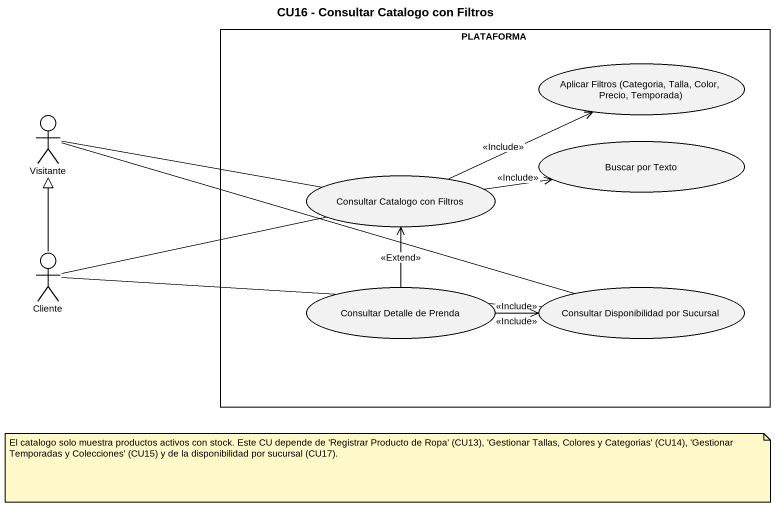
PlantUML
@startuml
title CU16 - Consultar Catalogo con Filtros
rectangle PLATAFORMA {
  usecase "Aplicar Filtros (Categoria, Talla, Color, Precio, Temporada)" as Aplicar_Filtros_Categoria
  usecase "Buscar por Texto" as Buscar_por_Texto
  usecase "Consultar Catalogo con Filtros" as Consultar_Catalogo_con
  usecase "Consultar Detalle de Prenda" as Consultar_Detalle_de_Prenda
  usecase "Consultar Disponibilidad por Sucursal" as Consultar_Disponibilidad
}
actor Visitante
actor Cliente
Visitante -right- Consultar_Catalogo_con
Visitante -right- Consultar_Disponibilidad
Consultar_Catalogo_con -right-> Aplicar_Filtros_Categoria : <<Include>>
Consultar_Catalogo_con -right-> Buscar_por_Texto : <<Include>>
Cliente -up-|> Visitante
Cliente -right- Consultar_Catalogo_con
Cliente -right- Consultar_Disponibilidad
Consultar_Detalle_de_Prenda -up-> Consultar_Catalogo_con : <<Extend>>
Consultar_Detalle_de_Prenda -right-> Consultar_Disponibilidad : <<Include>>
Consultar_Detalle_de_Prenda -right-> Consultar_Disponibilidad : <<Include>>
note as N1
  El catalogo solo muestra productos activos con stock. Este CU depende de 'Registrar Producto de Ropa' (CU13), 'Gestionar Tallas, Colores y Categorias' (CU14), 'Gestionar Temporadas y Colecciones' (CU15) y de la disponibilidad por sucursal (CU17).
end note
@enduml
